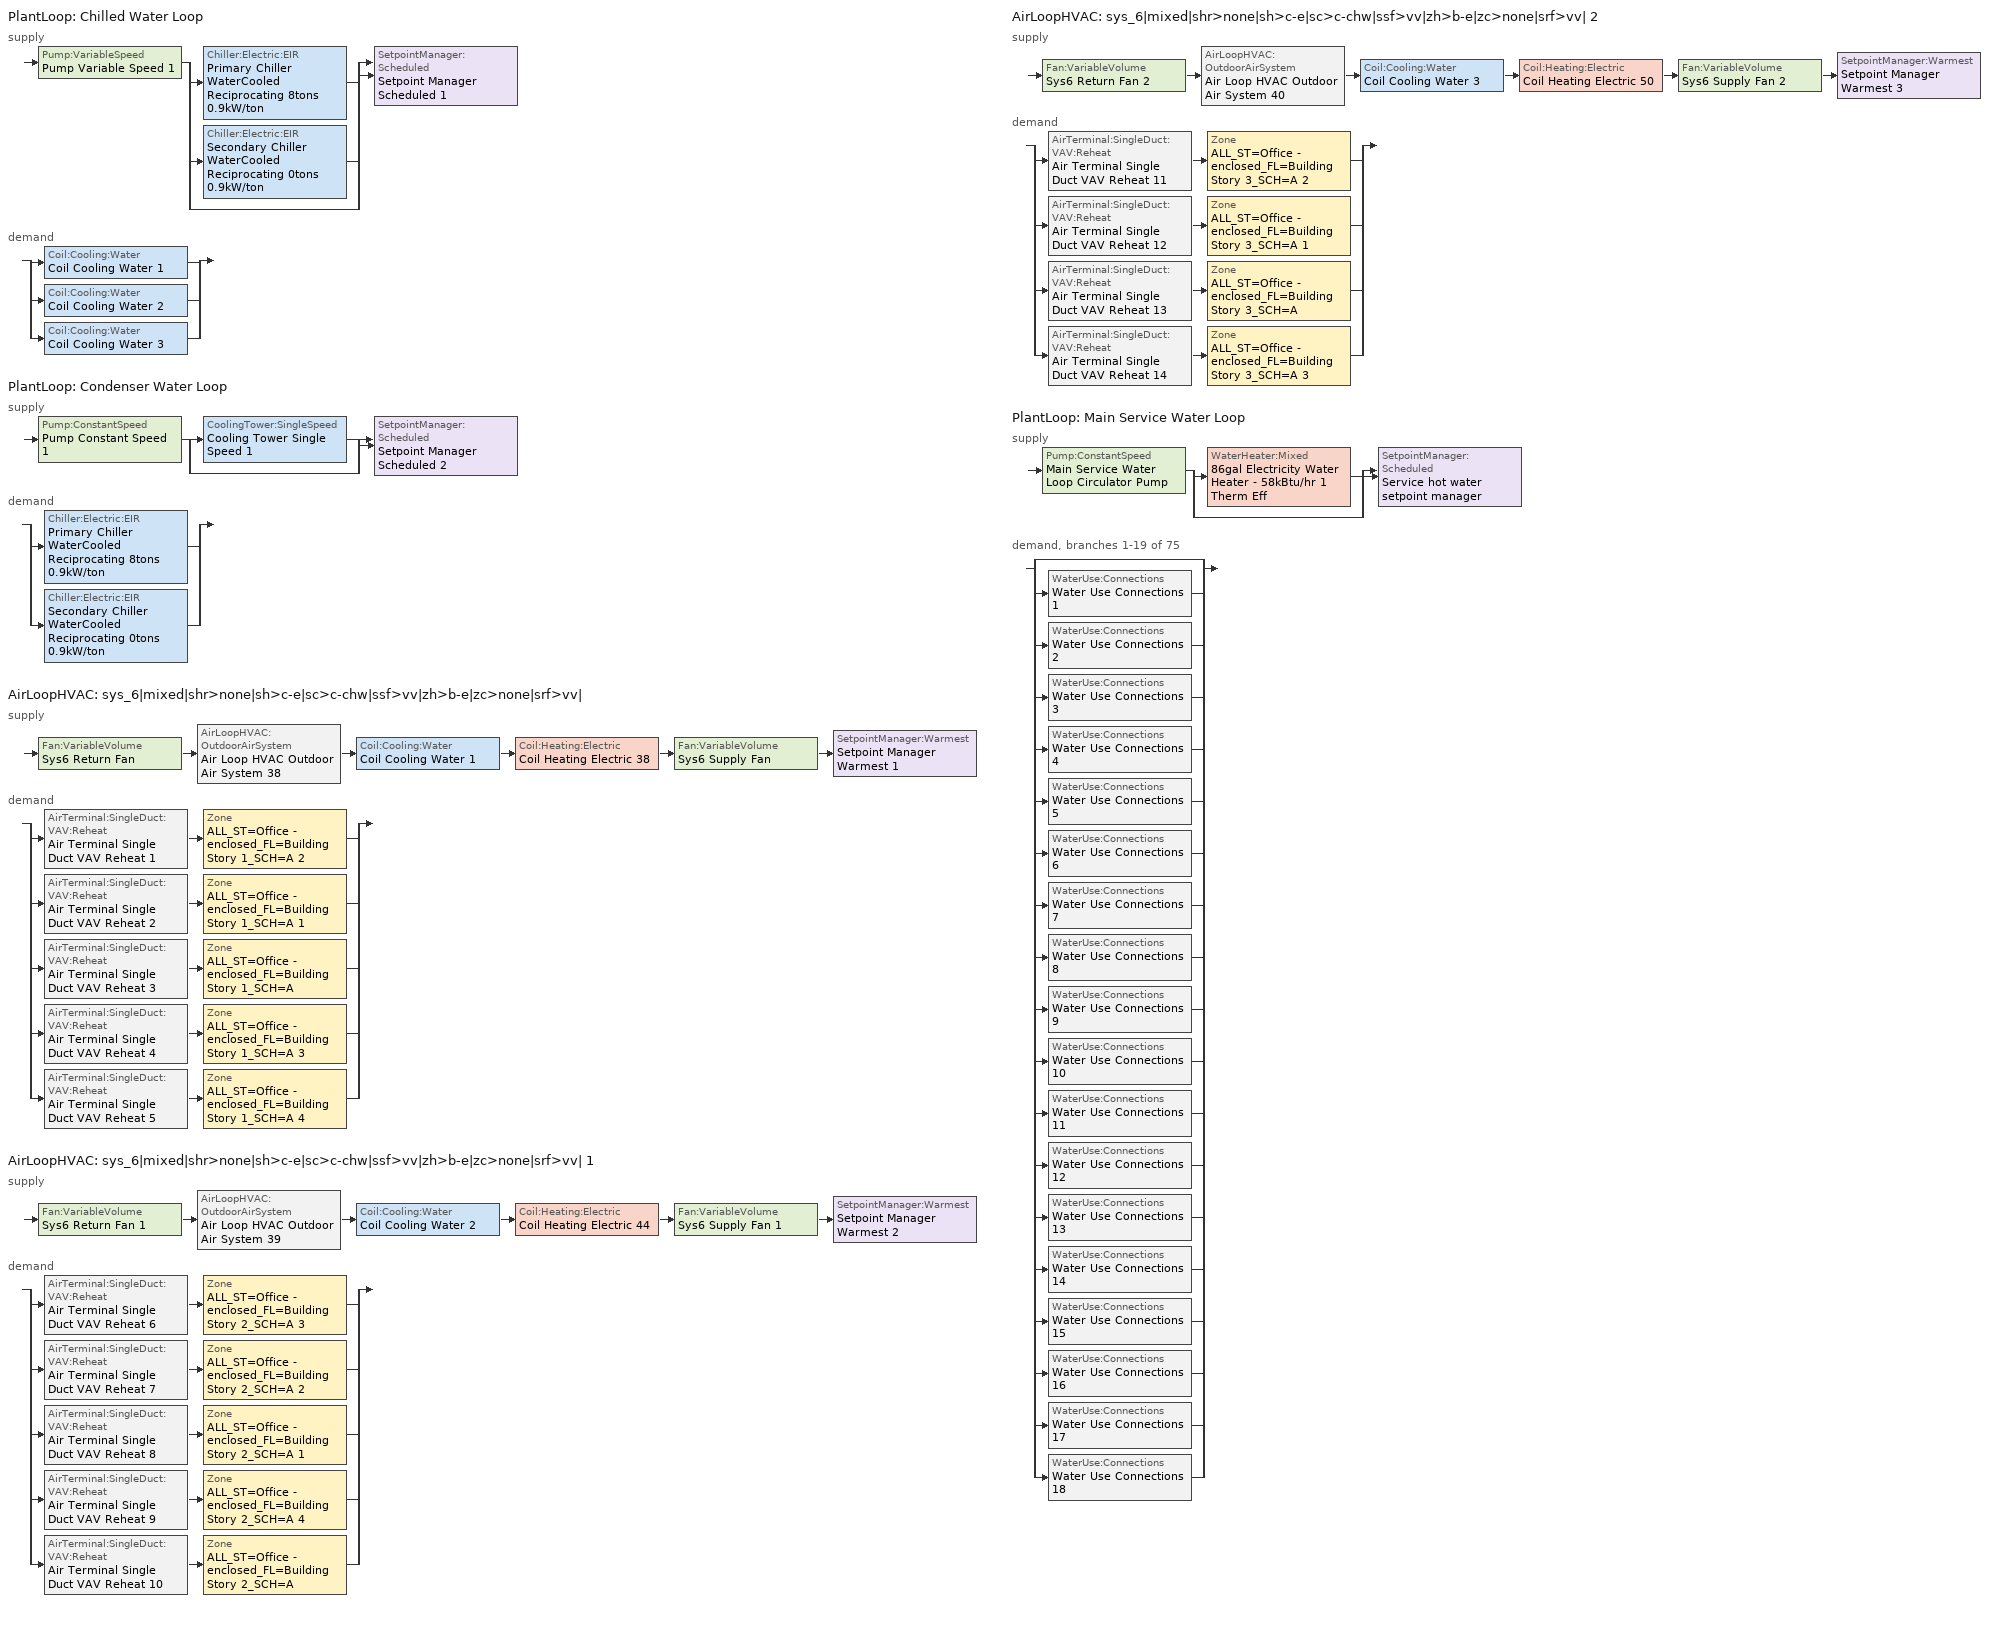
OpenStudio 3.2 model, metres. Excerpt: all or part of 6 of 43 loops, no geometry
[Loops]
PlantLoop 'Chilled Water Loop'
 supply: Pump:VariableSpeed 'Pump Variable Speed 1' > split
  | Chiller:Electric:EIR 'Primary Chiller WaterCooled Reciprocating 8tons 0.9kW/ton'
  | Chiller:Electric:EIR 'Secondary Chiller WaterCooled Reciprocating 0tons 0.9kW/ton'
  | bypass
  join > SetpointManager:Scheduled 'Setpoint Manager Scheduled 1'
 demand: split
  | Coil:Cooling:Water 'Coil Cooling Water 1'
  | Coil:Cooling:Water 'Coil Cooling Water 2'
  | Coil:Cooling:Water 'Coil Cooling Water 3'
PlantLoop 'Condenser Water Loop'
 supply: Pump:ConstantSpeed 'Pump Constant Speed 1' > split
  | CoolingTower:SingleSpeed 'Cooling Tower Single Speed 1'
  | bypass
  join > SetpointManager:Scheduled 'Setpoint Manager Scheduled 2'
 demand: split
  | Chiller:Electric:EIR 'Primary Chiller WaterCooled Reciprocating 8tons 0.9kW/ton'
  | Chiller:Electric:EIR 'Secondary Chiller WaterCooled Reciprocating 0tons 0.9kW/ton'
AirLoopHVAC 'sys_6|mixed|shr>none|sh>c-e|sc>c-chw|ssf>vv|zh>b-e|zc>none|srf>vv|'
 supply: Fan:VariableVolume 'Sys6 Return Fan' > AirLoopHVAC:OutdoorAirSystem 'Air Loop HVAC Outdoor Air System 38' > Coil:Cooling:Water 'Coil Cooling Water 1' > Coil:Heating:Electric 'Coil Heating Electric 38' > Fan:VariableVolume 'Sys6 Supply Fan' > SetpointManager:Warmest 'Setpoint Manager Warmest 1'
 demand: split
  | AirTerminal:SingleDuct:VAV:Reheat 'Air Terminal Single Duct VAV Reheat 1' > Zone 'ALL_ST=Office - enclosed_FL=Building Story 1_SCH=A 2'
  | AirTerminal:SingleDuct:VAV:Reheat 'Air Terminal Single Duct VAV Reheat 2' > Zone 'ALL_ST=Office - enclosed_FL=Building Story 1_SCH=A 1'
  | AirTerminal:SingleDuct:VAV:Reheat 'Air Terminal Single Duct VAV Reheat 3' > Zone 'ALL_ST=Office - enclosed_FL=Building Story 1_SCH=A'
  | AirTerminal:SingleDuct:VAV:Reheat 'Air Terminal Single Duct VAV Reheat 4' > Zone 'ALL_ST=Office - enclosed_FL=Building Story 1_SCH=A 3'
  | AirTerminal:SingleDuct:VAV:Reheat 'Air Terminal Single Duct VAV Reheat 5' > Zone 'ALL_ST=Office - enclosed_FL=Building Story 1_SCH=A 4'
AirLoopHVAC 'sys_6|mixed|shr>none|sh>c-e|sc>c-chw|ssf>vv|zh>b-e|zc>none|srf>vv| 1'
 supply: Fan:VariableVolume 'Sys6 Return Fan 1' > AirLoopHVAC:OutdoorAirSystem 'Air Loop HVAC Outdoor Air System 39' > Coil:Cooling:Water 'Coil Cooling Water 2' > Coil:Heating:Electric 'Coil Heating Electric 44' > Fan:VariableVolume 'Sys6 Supply Fan 1' > SetpointManager:Warmest 'Setpoint Manager Warmest 2'
 demand: split
  | AirTerminal:SingleDuct:VAV:Reheat 'Air Terminal Single Duct VAV Reheat 6' > Zone 'ALL_ST=Office - enclosed_FL=Building Story 2_SCH=A 3'
  | AirTerminal:SingleDuct:VAV:Reheat 'Air Terminal Single Duct VAV Reheat 7' > Zone 'ALL_ST=Office - enclosed_FL=Building Story 2_SCH=A 2'
  | AirTerminal:SingleDuct:VAV:Reheat 'Air Terminal Single Duct VAV Reheat 8' > Zone 'ALL_ST=Office - enclosed_FL=Building Story 2_SCH=A 1'
  | AirTerminal:SingleDuct:VAV:Reheat 'Air Terminal Single Duct VAV Reheat 9' > Zone 'ALL_ST=Office - enclosed_FL=Building Story 2_SCH=A 4'
  | AirTerminal:SingleDuct:VAV:Reheat 'Air Terminal Single Duct VAV Reheat 10' > Zone 'ALL_ST=Office - enclosed_FL=Building Story 2_SCH=A'
AirLoopHVAC 'sys_6|mixed|shr>none|sh>c-e|sc>c-chw|ssf>vv|zh>b-e|zc>none|srf>vv| 2'
 supply: Fan:VariableVolume 'Sys6 Return Fan 2' > AirLoopHVAC:OutdoorAirSystem 'Air Loop HVAC Outdoor Air System 40' > Coil:Cooling:Water 'Coil Cooling Water 3' > Coil:Heating:Electric 'Coil Heating Electric 50' > Fan:VariableVolume 'Sys6 Supply Fan 2' > SetpointManager:Warmest 'Setpoint Manager Warmest 3'
 demand: split
  | AirTerminal:SingleDuct:VAV:Reheat 'Air Terminal Single Duct VAV Reheat 11' > Zone 'ALL_ST=Office - enclosed_FL=Building Story 3_SCH=A 2'
  | AirTerminal:SingleDuct:VAV:Reheat 'Air Terminal Single Duct VAV Reheat 12' > Zone 'ALL_ST=Office - enclosed_FL=Building Story 3_SCH=A 1'
  | AirTerminal:SingleDuct:VAV:Reheat 'Air Terminal Single Duct VAV Reheat 13' > Zone 'ALL_ST=Office - enclosed_FL=Building Story 3_SCH=A'
  | AirTerminal:SingleDuct:VAV:Reheat 'Air Terminal Single Duct VAV Reheat 14' > Zone 'ALL_ST=Office - enclosed_FL=Building Story 3_SCH=A 3'
PlantLoop 'Main Service Water Loop'
 supply: Pump:ConstantSpeed 'Main Service Water Loop Circulator Pump' > split
  | WaterHeater:Mixed '86gal Electricity Water Heater - 58kBtu/hr 1 Therm Eff'
  | bypass
  join > SetpointManager:Scheduled 'Service hot water setpoint manager'
 demand, branches 1-19 of 75: split
  | bypass
  | WaterUse:Connections 'Water Use Connections 1'
  | WaterUse:Connections 'Water Use Connections 2'
  | WaterUse:Connections 'Water Use Connections 3'
  | WaterUse:Connections 'Water Use Connections 4'
  | WaterUse:Connections 'Water Use Connections 5'
  | WaterUse:Connections 'Water Use Connections 6'
  | WaterUse:Connections 'Water Use Connections 7'
  | WaterUse:Connections 'Water Use Connections 8'
  | WaterUse:Connections 'Water Use Connections 9'
  | WaterUse:Connections 'Water Use Connections 10'
  | WaterUse:Connections 'Water Use Connections 11'
  | WaterUse:Connections 'Water Use Connections 12'
  | WaterUse:Connections 'Water Use Connections 13'
  | WaterUse:Connections 'Water Use Connections 14'
  | WaterUse:Connections 'Water Use Connections 15'
  | WaterUse:Connections 'Water Use Connections 16'
  | WaterUse:Connections 'Water Use Connections 17'
  | WaterUse:Connections 'Water Use Connections 18'
[Sizing:Zone] Zone Cooling Design Supply Air Temperature Input Method=TemperatureDifference; Zone Cooling Design Supply Air Temperature {C}=14; Zone Cooling Design Supply Air Temperature Difference {deltaC}=11; Zone Heating Design Supply Air Temperature Input Method=TemperatureDifference; Zone Heating Design Supply Air Temperature {C}=40; Zone Heating Design Supply Air Temperature Difference {deltaC}=21; Zone Cooling Design Supply Air Humidity Ratio {kg-H2O/kg-air}=0.0085; Zone Heating Design Supply Air Humidity Ratio {kg-H2O/kg-air}=0.008; Zone Heating Sizing Factor=1.3; Zone Cooling Sizing Factor=1.1; Cooling Design Air Flow Method=DesignDay; Heating Design Air Flow Method=DesignDay; Account for Dedicated Outdoor Air System=No; Dedicated Outdoor Air System Control Strategy=NeutralSupplyAir; Dedicated Outdoor Air Low Setpoint Temperature for Design {C}=autosize; Dedicated Outdoor Air High Setpoint Temperature for Design {C}=autosize
ALL_ST=Office - enclosed_FL=Building Story 1_SCH=A; ALL_ST=Office - enclosed_FL=Building Story 1_SCH=A 1; ALL_ST=Office - enclosed_FL=Building Story 2_SCH=A; ALL_ST=Office - enclosed_FL=Building Story 1_SCH=A 2; ALL_ST=Office - enclosed_FL=Building Story 3_SCH=A; ALL_ST=Office - enclosed_FL=Building Story 3_SCH=A 1; ALL_ST=Office - enclosed_FL=Building Story 2_SCH=A 1; ALL_ST=Office - enclosed_FL=Building Story 3_SCH=A 2; ALL_ST=Office - enclosed_FL=Building Story 1_SCH=A 3; ALL_ST=Office - enclosed_FL=Building Story 1_SCH=A 4; ALL_ST=Office - enclosed_FL=Building Story 2_SCH=A 2; ALL_ST=Office - enclosed_FL=Building Story 2_SCH=A 3; ALL_ST=Office - enclosed_FL=Building Story 3_SCH=A 3; ALL_ST=Office - enclosed_FL=Building Story 2_SCH=A 4
[Zone equipment]
ALL_ST=Office - enclosed_FL=Building Story 1_SCH=A: Air Terminal Single Duct VAV Reheat 3, Zone HVAC Baseboard Convective Electric 99
ALL_ST=Office - enclosed_FL=Building Story 1_SCH=A 1: Air Terminal Single Duct VAV Reheat 2, Zone HVAC Baseboard Convective Electric 98
ALL_ST=Office - enclosed_FL=Building Story 2_SCH=A: Air Terminal Single Duct VAV Reheat 10, Zone HVAC Baseboard Convective Electric 106
ALL_ST=Office - enclosed_FL=Building Story 1_SCH=A 2: Air Terminal Single Duct VAV Reheat 1, Zone HVAC Baseboard Convective Electric 97
ALL_ST=Office - enclosed_FL=Building Story 3_SCH=A: Air Terminal Single Duct VAV Reheat 13, Zone HVAC Baseboard Convective Electric 109
ALL_ST=Office - enclosed_FL=Building Story 3_SCH=A 1: Air Terminal Single Duct VAV Reheat 12, Zone HVAC Baseboard Convective Electric 108
ALL_ST=Office - enclosed_FL=Building Story 2_SCH=A 1: Air Terminal Single Duct VAV Reheat 8, Zone HVAC Baseboard Convective Electric 104
ALL_ST=Office - enclosed_FL=Building Story 3_SCH=A 2: Air Terminal Single Duct VAV Reheat 11, Zone HVAC Baseboard Convective Electric 107
ALL_ST=Office - enclosed_FL=Building Story 1_SCH=A 3: Air Terminal Single Duct VAV Reheat 4, Zone HVAC Baseboard Convective Electric 100
ALL_ST=Office - enclosed_FL=Building Story 1_SCH=A 4: Air Terminal Single Duct VAV Reheat 5, Zone HVAC Baseboard Convective Electric 101
ALL_ST=Office - enclosed_FL=Building Story 2_SCH=A 2: Air Terminal Single Duct VAV Reheat 7, Zone HVAC Baseboard Convective Electric 103
ALL_ST=Office - enclosed_FL=Building Story 2_SCH=A 3: Air Terminal Single Duct VAV Reheat 6, Zone HVAC Baseboard Convective Electric 102
ALL_ST=Office - enclosed_FL=Building Story 3_SCH=A 3: Air Terminal Single Duct VAV Reheat 14, Zone HVAC Baseboard Convective Electric 110
ALL_ST=Office - enclosed_FL=Building Story 2_SCH=A 4: Air Terminal Single Duct VAV Reheat 9, Zone HVAC Baseboard Convective Electric 105
[AirLoopHVAC] Design Supply Air Flow Rate {m3/s}=autosize; Design Return Air Flow Fraction of Supply Air Flow=1
Name | Availability Schedule
sys_6|mixed|shr>none|sh>c-e|sc>c-chw|ssf>vv|zh>b-e|zc>none|srf>vv| | sys_6|mixed|shr>none|sh>c-e|sc>c-chw|ssf>vv|zh>b-e|zc>none|srf>vv| Occ Sch
sys_6|mixed|shr>none|sh>c-e|sc>c-chw|ssf>vv|zh>b-e|zc>none|srf>vv| 1 | sys_6|mixed|shr>none|sh>c-e|sc>c-chw|ssf>vv|zh>b-e|zc>none|srf>vv| 1 Occ Sch
sys_6|mixed|shr>none|sh>c-e|sc>c-chw|ssf>vv|zh>b-e|zc>none|srf>vv| 2 | sys_6|mixed|shr>none|sh>c-e|sc>c-chw|ssf>vv|zh>b-e|zc>none|srf>vv| 2 Occ Sch
[Sizing:System] Type of Load to Size On=Sensible; Design Outdoor Air Flow Rate {m3/s}=Autosize; Central Heating Maximum System Air Flow Ratio=0.3; Preheat Design Temperature {C}=7; Preheat Design Humidity Ratio {kg-H2O/kg-Air}=0.008; Precool Design Temperature {C}=12.8; Precool Design Humidity Ratio {kg-H2O/kg-Air}=0.008; Central Cooling Design Supply Air Temperature {C}=13; Central Heating Design Supply Air Temperature {C}=20; Sizing Option=NonCoincident; 100% Outdoor Air in Cooling=No; 100% Outdoor Air in Heating=No; Central Cooling Design Supply Air Humidity Ratio {kg-H2O/kg-Air}=0.0085; Central Heating Design Supply Air Humidity Ratio {kg-H2O/kg-Air}=0.008; Cooling Design Air Flow Method=DesignDay; Cooling Design Air Flow Rate {m3/s}=0; Heating Design Air Flow Method=DesignDay; Heating Design Air Flow Rate {m3/s}=0; System Outdoor Air Method=ZoneSum; Zone Maximum Outdoor Air Fraction=1; Cooling Supply Air Flow Rate Per Floor Area {m3/s-m2}=0.00996765; Cooling Fraction of Autosized Cooling Supply Air Flow Rate=1; Cooling Supply Air Flow Rate Per Unit Cooling Capacity {m3/s-W}=3.94755e-05; Heating Supply Air Flow Rate Per Floor Area {m3/s-m2}=0.00996765; Heating Fraction of Autosized Heating Supply Air Flow Rate=1; Heating Fraction of Autosized Cooling Supply Air Flow Rate=1; Heating Supply Air Flow Rate Per Unit Heating Capacity {m3/s-W}=3.15882e-05; Cooling Design Capacity Method=CoolingDesignCapacity; Cooling Design Capacity {W}=autosize; Cooling Design Capacity Per Floor Area {W/m2}=234.7; Fraction of Autosized Cooling Design Capacity=1; Heating Design Capacity Method=HeatingDesignCapacity; Heating Design Capacity {W}=autosize; Heating Design Capacity Per Floor Area {W/m2}=157; Fraction of Autosized Heating Design Capacity=1; Central Cooling Capacity Control Method=OnOff
sys_6|mixed|shr>none|sh>c-e|sc>c-chw|ssf>vv|zh>b-e|zc>none|srf>vv|; sys_6|mixed|shr>none|sh>c-e|sc>c-chw|ssf>vv|zh>b-e|zc>none|srf>vv| 1; sys_6|mixed|shr>none|sh>c-e|sc>c-chw|ssf>vv|zh>b-e|zc>none|srf>vv| 2
[Coil:Heating:Electric] Availability Schedule=Always On Discrete
Coil Heating Electric 38; Coil Heating Electric 39; Coil Heating Electric 40; Coil Heating Electric 41; Coil Heating Electric 42; Coil Heating Electric 43; Coil Heating Electric 44; Coil Heating Electric 45; Coil Heating Electric 46; Coil Heating Electric 47; Coil Heating Electric 48; Coil Heating Electric 49; Coil Heating Electric 50; Coil Heating Electric 51; Coil Heating Electric 52; Coil Heating Electric 53; Coil Heating Electric 54
[Controller:OutdoorAir] Minimum Outdoor Air Flow Rate {m3/s}=autosize; Maximum Outdoor Air Flow Rate {m3/s}=Autosize; Economizer Control Type=NoEconomizer; Economizer Control Action Type=ModulateFlow; Economizer Maximum Limit Dry-Bulb Temperature {C}=28; Economizer Maximum Limit Enthalpy {J/kg}=64000; Economizer Minimum Limit Dry-Bulb Temperature {C}=-100; Lockout Type=NoLockout; Minimum Limit Type=FixedMinimum; High Humidity Control=No; Heat Recovery Bypass Control Type=BypassWhenWithinEconomizerLimits
Name | Minimum Outdoor Air Schedule | Controller Mechanical Ventilation
Controller Outdoor Air 38 | sys_6|mixed|shr>none|sh>c-e|sc>c-chw|ssf>vv|zh>b-e|zc>none|srf>vv| Occ Sch | Controller Mechanical Ventilation 38
Controller Outdoor Air 39 | sys_6|mixed|shr>none|sh>c-e|sc>c-chw|ssf>vv|zh>b-e|zc>none|srf>vv| 1 Occ Sch | Controller Mechanical Ventilation 39
Controller Outdoor Air 40 | sys_6|mixed|shr>none|sh>c-e|sc>c-chw|ssf>vv|zh>b-e|zc>none|srf>vv| 2 Occ Sch | Controller Mechanical Ventilation 40
[Controller:MechanicalVentilation] Availability Schedule=Always On Discrete; System Outdoor Air Method=ZoneSum
Controller Mechanical Ventilation 38; Controller Mechanical Ventilation 39; Controller Mechanical Ventilation 40
[AirLoopHVAC:OutdoorAirSystem]
Name | Controller
Air Loop HVAC Outdoor Air System 38 | Controller Outdoor Air 38
Air Loop HVAC Outdoor Air System 39 | Controller Outdoor Air 39
Air Loop HVAC Outdoor Air System 40 | Controller Outdoor Air 40
[ZoneHVAC:Baseboard:Convective:Electric] Availability Schedule=Always On Discrete; Nominal Capacity {W}=autosize; Efficiency=1
Zone HVAC Baseboard Convective Electric 97; Zone HVAC Baseboard Convective Electric 98; Zone HVAC Baseboard Convective Electric 99; Zone HVAC Baseboard Convective Electric 100; Zone HVAC Baseboard Convective Electric 101; Zone HVAC Baseboard Convective Electric 102; Zone HVAC Baseboard Convective Electric 103; Zone HVAC Baseboard Convective Electric 104; Zone HVAC Baseboard Convective Electric 105; Zone HVAC Baseboard Convective Electric 106; Zone HVAC Baseboard Convective Electric 107; Zone HVAC Baseboard Convective Electric 108; Zone HVAC Baseboard Convective Electric 109; Zone HVAC Baseboard Convective Electric 110
[PlantLoop] Glycol Concentration=0; Plant Loop Volume {m3}=Autocalculate; Load Distribution Scheme=Optimal
Name | Maximum Loop Temperature {C} | Minimum Loop Temperature {C}
Chilled Water Loop; Condenser Water Loop
Main Service Water Loop | 60 | 10
[Sizing:Plant] Sizing Option=NonCoincident; Zone Timesteps in Averaging Window=1; Coincident Sizing Factor Mode=None
Name | Loop Type | Design Loop Exit Temperature {C} | Loop Design Temperature Difference {deltaC}
Chilled Water Loop | Cooling | 7 | 6
Condenser Water Loop | Condenser | 29 | 6
Main Service Water Loop | Heating | 60 | 5
[Pump:VariableSpeed]
Pump Variable Speed 1: Motor Efficiency=0.855; Pump Control Type=Intermittent; Skin Loss Radiative Fraction=0.5; Design Power Sizing Method=PowerPerFlowPerPressure; Design Electric Power per Unit Flow Rate {W/(m3/s)}=348701.1; Design Shaft Power per Unit Flow Rate per Unit Head {W-s/m3-Pa}=1.28205; Design Minimum Flow Rate Fraction=0
[Chiller:Electric:EIR] Reference COP {W/W}=3.8; Reference Chilled Water Flow Rate {m3/s}=Autosize; Cooling Capacity Function of Temperature Curve=WaterCooled_Reciprocating_CAPFT_NECB2011; Electric Input to Cooling Output Ratio Function of Temperature Curve=WaterCooled_Reciprocating_EIRFT_NECB2011; Electric Input to Cooling Output Ratio Function of Part Load Ratio Curve=WaterCooled_Reciprocating_EIRFPLR_NECB2011; Minimum Part Load Ratio=0.25; Minimum Unloading Ratio=0.25; Condenser Type=WaterCooled; Chiller Flow Mode=LeavingSetpointModulated; Design Heat Recovery Water Flow Rate {m3/s}=Autosize; Sizing Factor=1; Basin Heater Capacity {W/K}=0; Basin Heater Setpoint Temperature {C}=10; Condenser Heat Recovery Relative Capacity Fraction=1
Name | Reference Capacity {W}
Primary Chiller WaterCooled Reciprocating 8tons 0.9kW/ton | 29679.8
Secondary Chiller WaterCooled Reciprocating 0tons 0.9kW/ton | 0.001
[SetpointManager:Scheduled] Control Variable=Temperature
Name | Schedule
Setpoint Manager Scheduled 1 | CHW Temp
Setpoint Manager Scheduled 2 | CW Temp
Service hot water setpoint manager | Service Water Loop Temp - 140F
[Pump:ConstantSpeed] Rated Flow Rate {m3/s}=autosize; Rated Power Consumption {W}=autosize; Fraction of Motor Inefficiencies to Fluid Stream=0; Pump Control Type=Intermittent; Design Power Sizing Method=PowerPerFlowPerPressure; Design Electric Power per Unit Flow Rate {W/(m3/s)}=348701.1; Design Shaft Power per Unit Flow Rate per Unit Head {W-s/m3-Pa}=1.28205
Name | Rated Pump Head {Pa} | Motor Efficiency
Pump Constant Speed 1 | 179352 | 0.855
Main Service Water Loop Circulator Pump | 72039.3 | 0.7
[CoolingTower:SingleSpeed]
Cooling Tower Single Speed 1: Design Water Flow Rate {m3/s}=autosize; Design Air Flow Rate {m3/s}=autosize; Fan Power at Design Air Flow Rate {W}=562.355; U-Factor Times Area Value at Design Air Flow Rate {W/K}=autosize; Air Flow Rate in Free Convection Regime {m3/s}=autosize; U-Factor Times Area Value at Free Convection Air Flow Rate {W/K}=autosize; Performance Input Method=UFactorTimesAreaAndDesignWaterFlowRate; Free Convection Capacity {W}=0; Basin Heater Capacity {W/K}=0; Evaporation Loss Mode=LossFactor; Evaporation Loss Factor {percent/K}=0.2; Drift Loss Percent {percent}=0.008; Blowdown Calculation Mode=ConcentrationRatio; Blowdown Concentration Ratio=3; Capacity Control=FanCycling; Number of Cells=1; Cell Control=MinimalCell; Cell Minimum  Water Flow Rate Fraction=0.33; Cell Maximum Water Flow Rate Fraction=2.5; Sizing Factor=1; Free Convection Air Flow Rate Sizing Factor=0.1; Free Convection U-Factor Times Area Value Sizing Factor=0.1; Heat Rejection Capacity and Nominal Capacity Sizing Ratio=1.25; Free Convection Nominal Capacity Sizing Factor=0.1; Design Inlet Air Dry-Bulb Temperature {C}=35; Design Inlet Air Wet-Bulb Temperature {C}=24; Design Approach Temperature {deltaC}=5; Design Range Temperature {deltaC}=6
[Fan:VariableVolume] Availability Schedule=Always On Discrete; Maximum Flow Rate {m3/s}=Autosize; Fan Power Minimum Flow Rate Input Method=Fraction; Fan Power Minimum Flow Fraction=0.68; Fan Power Minimum Air Flow Rate {m3/s}=0; Motor In Airstream Fraction=1; Fan Power Coefficient 1=-2.4176; Fan Power Coefficient 2=9.5874; Fan Power Coefficient 3=-11.559; Fan Power Coefficient 4=5.4009; Fan Power Coefficient 5=0
Name | Fan Total Efficiency | Pressure Rise {Pa} | Motor Efficiency
Sys6 Supply Fan; Sys6 Supply Fan 1; Sys6 Supply Fan 2 | 0.549965 | 1000 | 0.8461
Sys6 Return Fan; Sys6 Return Fan 1; Sys6 Return Fan 2 | 0.299975 | 250 | 0.4615
[Coil:Cooling:Water] Availability Schedule=Always On Discrete
Coil Cooling Water 1; Coil Cooling Water 2; Coil Cooling Water 3
[Controller:WaterCoil] Action=Reverse; Minimum Actuated Flow {m3/s}=0
Name | Water Coil
Controller Water Coil 1 | Coil Cooling Water 1
Controller Water Coil 2 | Coil Cooling Water 2
Controller Water Coil 3 | Coil Cooling Water 3
[SetpointManager:Warmest] Control Variable=Temperature; Minimum Setpoint Temperature {C}=13; Maximum Setpoint Temperature {C}=43; Strategy=MaximumTemperature
Setpoint Manager Warmest 1; Setpoint Manager Warmest 2; Setpoint Manager Warmest 3
[AirTerminal:SingleDuct:VAV:Reheat] Availability Schedule=Always On Discrete; Maximum Air Flow Rate {m3/s}=AutoSize; Zone Minimum Air Flow Input Method=Constant; Constant Minimum Air Flow Fraction=0.3; Maximum Hot Water or Steam Flow Rate {m3/s}=AutoSize; Minimum Hot Water or Steam Flow Rate {m3/s}=0; Convergence Tolerance=0.001; Damper Heating Action=Normal; Maximum Flow per Zone Floor Area During Reheat {m3/s-m2}=AutoSize; Maximum Flow Fraction During Reheat=0.5; Maximum Reheat Air Temperature {C}=43; Control For Outdoor Air=No
Name | Fixed Minimum Air Flow Rate {m3/s} | Reheat Coil
Air Terminal Single Duct VAV Reheat 1 | 0.0334451 | Coil Heating Electric 39
Air Terminal Single Duct VAV Reheat 2 | 0.00836127 | Coil Heating Electric 40
Air Terminal Single Duct VAV Reheat 3 | 0.0208103 | Coil Heating Electric 41
Air Terminal Single Duct VAV Reheat 4 | 0.0897443 | Coil Heating Electric 42
Air Terminal Single Duct VAV Reheat 5 | 0.0221109 | Coil Heating Electric 43
Air Terminal Single Duct VAV Reheat 6 | 0.0130064 | Coil Heating Electric 45
Air Terminal Single Duct VAV Reheat 7 | 0.104051 | Coil Heating Electric 46
Air Terminal Single Duct VAV Reheat 8 | 0.0602012 | Coil Heating Electric 47
Air Terminal Single Duct VAV Reheat 9 | 0.0635457 | Coil Heating Electric 48
Air Terminal Single Duct VAV Reheat 10 | 0.314012 | Coil Heating Electric 49
Air Terminal Single Duct VAV Reheat 11 | 0.00780386 | Coil Heating Electric 51
Air Terminal Single Duct VAV Reheat 12 | 0.0200671 | Coil Heating Electric 52
Air Terminal Single Duct VAV Reheat 13 | 0.564107 | Coil Heating Electric 53
Air Terminal Single Duct VAV Reheat 14 | 0.106653 | Coil Heating Electric 54
[WaterHeater:Mixed]
86gal Electricity Water Heater - 58kBtu/hr 1 Therm Eff: Tank Volume {m3}=0.32496; Setpoint Temperature Schedule=Service Water Loop Temp - 140F; Deadband Temperature Difference {deltaC}=2; Maximum Temperature Limit {C}=60; Heater Control Type=Cycle; Heater Maximum Capacity {W}=16979.2; Heater Fuel Type=Electricity; Heater Thermal Efficiency=1; Off Cycle Parasitic Fuel Consumption Rate {W}=45.7902; Off Cycle Parasitic Fuel Type=Electricity; Off Cycle Parasitic Heat Fraction to Tank=0.8; On Cycle Parasitic Fuel Consumption Rate {W}=45.7902; On Cycle Parasitic Fuel Type=Electricity; On Cycle Parasitic Heat Fraction to Tank=0; Ambient Temperature Indicator=Schedule; Ambient Temperature Schedule=Water Heater Ambient Temp Schedule - 70.0f; Off Cycle Loss Coefficient to Ambient Temperature {W/K}=2.59457; On Cycle Loss Coefficient to Ambient Temperature {W/K}=2.59457; Use Side Effectiveness=1; Source Side Effectiveness=1; Use Side Design Flow Rate {m3/s}=autosize; Source Side Design Flow Rate {m3/s}=autosize; Indirect Water Heating Recovery Time {hr}=1.5; Source Side Flow Control Mode=IndirectHeatPrimarySetpoint
[WaterHeater:Sizing]
86gal Electricity Water Heater - 58kBtu/hr 1 Therm Eff: Design Mode=PeakDraw; Time Storage Can Meet Peak Draw {hr}=0.538503; Time for Tank Recovery {hr}=0; Nominal Tank Volume for Autosizing Plant Connections {m3}=1
[WaterUse:Connections] Drain Water Heat Exchanger Type=None; Drain Water Heat Exchanger Destination=Plant
Name | Water Use Equipment Name 1
Water Use Connections 1 | Floor 1 anesthesia Service Water Use 0.01gal/min
Water Use Connections 2 | Floor 1 bio haz Service Water Use 0.0gal/min
Water Use Connections 3 | Floor 1 cafe Service Water Use 0.03gal/min
Water Use Connections 4 | Floor 1 clean Service Water Use 0.0gal/min
Water Use Connections 5 | Floor 1 clean work Service Water Use 0.0gal/min
Water Use Connections 6 | Floor 1 dictation Service Water Use 0.0gal/min
Water Use Connections 7 | Floor 1 dressing room Service Water Use 0.0gal/min
Water Use Connections 8 | Floor 1 humid Service Water Use 0.0gal/min
Water Use Connections 9 | Floor 1 it room Service Water Use 0.0gal/min
Water Use Connections 10 | Floor 1 lounge Service Water Use 0.02gal/min
Water Use Connections 11 | Floor 1 med gas Service Water Use 0.0gal/min
Water Use Connections 12 | Floor 1 mri control room Service Water Use 0.01gal/min
Water Use Connections 13 | Floor 1 mri room Service Water Use 0.02gal/min
Water Use Connections 14 | Floor 1 nourishment Service Water Use 0.0gal/min
Water Use Connections 15 | Floor 1 nurse janitor Service Water Use 0.0gal/min
Water Use Connections 16 | Floor 1 nurse station Service Water Use 0.0gal/min
Water Use Connections 17 | Floor 1 office Service Water Use 0.02gal/min
Water Use Connections 18 | Floor 1 operating room 1 Service Water Use 0.05gal/min
[WaterUse:Equipment:Definition]
Name | Peak Flow Rate {m3/s} | Target Temperature Schedule | Sensible Fraction Schedule | Latent Fraction Schedule
Floor 1 anesthesia Service Water Use Def 0.01gal/min | 8.10126e-07 | Schedule Ruleset 5 | Schedule Ruleset 3 | Schedule Ruleset 4
Floor 1 bio haz Service Water Use Def 0.0gal/min | 8.4013e-08 | Schedule Ruleset 8 | Schedule Ruleset 6 | Schedule Ruleset 7
Floor 1 cafe Service Water Use Def 0.03gal/min | 1.88703e-06 | Schedule Ruleset 11 | Schedule Ruleset 9 | Schedule Ruleset 10
Floor 1 clean Service Water Use Def 0.0gal/min | 1.89214e-07 | Schedule Ruleset 14 | Schedule Ruleset 12 | Schedule Ruleset 13
Floor 1 clean work Service Water Use Def 0.0gal/min | 2.4778e-07 | Schedule Ruleset 17 | Schedule Ruleset 15 | Schedule Ruleset 16
Floor 1 dictation Service Water Use Def 0.0gal/min | 2.83359e-07 | Schedule Ruleset 20 | Schedule Ruleset 18 | Schedule Ruleset 19
Floor 1 dressing room Service Water Use Def 0.0gal/min | 1.012e-07 | Schedule Ruleset 23 | Schedule Ruleset 21 | Schedule Ruleset 22
Floor 1 humid Service Water Use Def 0.0gal/min | 1.2144e-07 | Schedule Ruleset 26 | Schedule Ruleset 24 | Schedule Ruleset 25
Floor 1 it room Service Water Use Def 0.0gal/min | 2.51875e-07 | Schedule Ruleset 29 | Schedule Ruleset 27 | Schedule Ruleset 28
Floor 1 lounge Service Water Use Def 0.02gal/min | 1.08006e-06 | Schedule Ruleset 32 | Schedule Ruleset 30 | Schedule Ruleset 31
Floor 1 med gas Service Water Use Def 0.0gal/min | 8.4013e-08 | Schedule Ruleset 35 | Schedule Ruleset 33 | Schedule Ruleset 34
Floor 1 mri control room Service Water Use Def 0.01gal/min | 3.77812e-07 | Schedule Ruleset 38 | Schedule Ruleset 36 | Schedule Ruleset 37
Floor 1 mri room Service Water Use Def 0.02gal/min | 9.89509e-07 | Schedule Ruleset 41 | Schedule Ruleset 39 | Schedule Ruleset 40
Floor 1 nourishment Service Water Use Def 0.0gal/min | 2.05315e-07 | Schedule Ruleset 44 | Schedule Ruleset 42 | Schedule Ruleset 43
Floor 1 nurse janitor Service Water Use Def 0.0gal/min | 8.10125e-08 | Schedule Ruleset 47 | Schedule Ruleset 45 | Schedule Ruleset 46
Floor 1 nurse station Service Water Use Def 0.0gal/min | 2.94435e-07 | Schedule Ruleset 50 | Schedule Ruleset 48 | Schedule Ruleset 49
Floor 1 office Service Water Use Def 0.02gal/min | 1.08621e-06 | Schedule Ruleset 53 | Schedule Ruleset 51 | Schedule Ruleset 52
Floor 1 operating room 1 Service Water Use Def 0.05gal/min | 3.45054e-06 | Schedule Ruleset 56 | Schedule Ruleset 54 | Schedule Ruleset 55
[WaterUse:Equipment]
Name | Water Use Equipment Definition | Space | Flow Rate Fraction Schedule
Floor 1 anesthesia Service Water Use 0.01gal/min | Floor 1 anesthesia Service Water Use Def 0.01gal/min | Floor 1 Anesthesia | NECB-H-Service Water Heating
Floor 1 bio haz Service Water Use 0.0gal/min | Floor 1 bio haz Service Water Use Def 0.0gal/min | Floor 1 Bio Haz | NECB-E-Service Water Heating
Floor 1 cafe Service Water Use 0.03gal/min | Floor 1 cafe Service Water Use Def 0.03gal/min | Floor 1 Cafe | NECB-B-Service Water Heating
Floor 1 clean Service Water Use 0.0gal/min | Floor 1 clean Service Water Use Def 0.0gal/min | Floor 1 Clean | NECB-C-Service Water Heating
Floor 1 clean work Service Water Use 0.0gal/min | Floor 1 clean work Service Water Use Def 0.0gal/min | Floor 1 Clean Work | NECB-C-Service Water Heating
Floor 1 dictation Service Water Use 0.0gal/min | Floor 1 dictation Service Water Use Def 0.0gal/min | Floor 1 Dictation | NECB-A-Service Water Heating
Floor 1 dressing room Service Water Use 0.0gal/min | Floor 1 dressing room Service Water Use Def 0.0gal/min | Floor 1 Dressing Room | NECB-A-Service Water Heating
Floor 1 humid Service Water Use 0.0gal/min | Floor 1 humid Service Water Use Def 0.0gal/min | Floor 1 Humid | NECB-A-Service Water Heating
Floor 1 it room Service Water Use 0.0gal/min | Floor 1 it room Service Water Use Def 0.0gal/min | Floor 1 IT Room | NECB-A-Service Water Heating
Floor 1 lounge Service Water Use 0.02gal/min | Floor 1 lounge Service Water Use Def 0.02gal/min | Floor 1 Lounge | NECB-B-Service Water Heating
Floor 1 med gas Service Water Use 0.0gal/min | Floor 1 med gas Service Water Use Def 0.0gal/min | Floor 1 Med Gas | NECB-E-Service Water Heating
Floor 1 mri control room Service Water Use 0.01gal/min | Floor 1 mri control room Service Water Use Def 0.01gal/min | Floor 1 MRI Control Room | NECB-H-Service Water Heating
Floor 1 mri room Service Water Use 0.02gal/min | Floor 1 mri room Service Water Use Def 0.02gal/min | Floor 1 MRI Room | NECB-H-Service Water Heating
Floor 1 nourishment Service Water Use 0.0gal/min | Floor 1 nourishment Service Water Use Def 0.0gal/min | Floor 1 Nourishment | NECB-H-Service Water Heating
Floor 1 nurse janitor Service Water Use 0.0gal/min | Floor 1 nurse janitor Service Water Use Def 0.0gal/min | Floor 1 Nurse Janitor | NECB-E-Service Water Heating
Floor 1 nurse station Service Water Use 0.0gal/min | Floor 1 nurse station Service Water Use Def 0.0gal/min | Floor 1 Nurse Station | NECB-H-Service Water Heating
Floor 1 office Service Water Use 0.02gal/min | Floor 1 office Service Water Use Def 0.02gal/min | Floor 1 Office | NECB-A-Service Water Heating
Floor 1 operating room 1 Service Water Use 0.05gal/min | Floor 1 operating room 1 Service Water Use Def 0.05gal/min | Floor 1 Operating Room 1 | NECB-H-Service Water Heating
[Schedule:Ruleset]
CHW Temp: Default Day Schedule=Schedule Day 3
CW Temp: Default Day Schedule=Schedule Day 4
Service Water Loop Temp - 140F: Default Day Schedule=Service Water Loop Temp - 140F Default
Water Heater Ambient Temp Schedule - 70.0f: Default Day Schedule=Water Heater Ambient Temp Schedule - 70.0f Default
Schedule Ruleset 3: Default Day Schedule=Schedule Day 7
Schedule Ruleset 4: Default Day Schedule=Schedule Day 8
Schedule Ruleset 5: Default Day Schedule=Schedule Day 9
NECB-H-Service Water Heating: Default Day Schedule=NECB-H-Service Water Heating Default
Schedule Ruleset 6: Default Day Schedule=Schedule Day 10
Schedule Ruleset 7: Default Day Schedule=Schedule Day 11
Schedule Ruleset 8: Default Day Schedule=Schedule Day 12
NECB-E-Service Water Heating: Default Day Schedule=NECB-E-Service Water Heating Default
Schedule Ruleset 9: Default Day Schedule=Schedule Day 13
Schedule Ruleset 10: Default Day Schedule=Schedule Day 14
Schedule Ruleset 11: Default Day Schedule=Schedule Day 15
NECB-B-Service Water Heating: Default Day Schedule=NECB-B-Service Water Heating Default
Schedule Ruleset 12: Default Day Schedule=Schedule Day 16
Schedule Ruleset 13: Default Day Schedule=Schedule Day 17
Schedule Ruleset 14: Default Day Schedule=Schedule Day 18
NECB-C-Service Water Heating: Default Day Schedule=NECB-C-Service Water Heating Default
Schedule Ruleset 15: Default Day Schedule=Schedule Day 19
Schedule Ruleset 16: Default Day Schedule=Schedule Day 20
Schedule Ruleset 17: Default Day Schedule=Schedule Day 21
Schedule Ruleset 18: Default Day Schedule=Schedule Day 22
Schedule Ruleset 19: Default Day Schedule=Schedule Day 23
Schedule Ruleset 20: Default Day Schedule=Schedule Day 24
NECB-A-Service Water Heating: Default Day Schedule=NECB-A-Service Water Heating Default
Schedule Ruleset 21: Default Day Schedule=Schedule Day 25
Schedule Ruleset 22: Default Day Schedule=Schedule Day 26
Schedule Ruleset 23: Default Day Schedule=Schedule Day 27
Schedule Ruleset 24: Default Day Schedule=Schedule Day 28
Schedule Ruleset 25: Default Day Schedule=Schedule Day 29
Schedule Ruleset 26: Default Day Schedule=Schedule Day 30
Schedule Ruleset 27: Default Day Schedule=Schedule Day 31
Schedule Ruleset 28: Default Day Schedule=Schedule Day 32
Schedule Ruleset 29: Default Day Schedule=Schedule Day 33
Schedule Ruleset 30: Default Day Schedule=Schedule Day 34
Schedule Ruleset 31: Default Day Schedule=Schedule Day 35
Schedule Ruleset 32: Default Day Schedule=Schedule Day 36
Schedule Ruleset 33: Default Day Schedule=Schedule Day 37
Schedule Ruleset 34: Default Day Schedule=Schedule Day 38
Schedule Ruleset 35: Default Day Schedule=Schedule Day 39
Schedule Ruleset 36: Default Day Schedule=Schedule Day 40
Schedule Ruleset 37: Default Day Schedule=Schedule Day 41
Schedule Ruleset 38: Default Day Schedule=Schedule Day 42
Schedule Ruleset 39: Default Day Schedule=Schedule Day 43
Schedule Ruleset 40: Default Day Schedule=Schedule Day 44
Schedule Ruleset 41: Default Day Schedule=Schedule Day 45
Schedule Ruleset 42: Default Day Schedule=Schedule Day 46
Schedule Ruleset 43: Default Day Schedule=Schedule Day 47
Schedule Ruleset 44: Default Day Schedule=Schedule Day 48
Schedule Ruleset 45: Default Day Schedule=Schedule Day 49
Schedule Ruleset 46: Default Day Schedule=Schedule Day 50
Schedule Ruleset 47: Default Day Schedule=Schedule Day 51
Schedule Ruleset 48: Default Day Schedule=Schedule Day 52
Schedule Ruleset 49: Default Day Schedule=Schedule Day 53
Schedule Ruleset 50: Default Day Schedule=Schedule Day 54
Schedule Ruleset 51: Default Day Schedule=Schedule Day 55
Schedule Ruleset 52: Default Day Schedule=Schedule Day 56
Schedule Ruleset 53: Default Day Schedule=Schedule Day 57
Schedule Ruleset 54: Default Day Schedule=Schedule Day 58
Schedule Ruleset 55: Default Day Schedule=Schedule Day 59
Schedule Ruleset 56: Default Day Schedule=Schedule Day 60
sys_6|mixed|shr>none|sh>c-e|sc>c-chw|ssf>vv|zh>b-e|zc>none|srf>vv| Occ Sch: Default Day Schedule=sys_6|mixed|shr>none|sh>c-e|sc>c-chw|ssf>vv|zh>b-e|zc>none|srf>vv| Occ Sch Default; Summer Design Day Schedule=sys_6|mixed|shr>none|sh>c-e|sc>c-chw|ssf>vv|zh>b-e|zc>none|srf>vv| Occ Sch Summer Design Day; Winter Design Day Schedule=sys_6|mixed|shr>none|sh>c-e|sc>c-chw|ssf>vv|zh>b-e|zc>none|srf>vv| Occ Sch Winter Design Day
sys_6|mixed|shr>none|sh>c-e|sc>c-chw|ssf>vv|zh>b-e|zc>none|srf>vv| 1 Occ Sch: Default Day Schedule=sys_6|mixed|shr>none|sh>c-e|sc>c-chw|ssf>vv|zh>b-e|zc>none|srf>vv| 1 Occ Sch Default; Summer Design Day Schedule=sys_6|mixed|shr>none|sh>c-e|sc>c-chw|ssf>vv|zh>b-e|zc>none|srf>vv| 1 Occ Sch Summer Design Day; Winter Design Day Schedule=sys_6|mixed|shr>none|sh>c-e|sc>c-chw|ssf>vv|zh>b-e|zc>none|srf>vv| 1 Occ Sch Winter Design Day
sys_6|mixed|shr>none|sh>c-e|sc>c-chw|ssf>vv|zh>b-e|zc>none|srf>vv| 2 Occ Sch: Default Day Schedule=sys_6|mixed|shr>none|sh>c-e|sc>c-chw|ssf>vv|zh>b-e|zc>none|srf>vv| 2 Occ Sch Default; Summer Design Day Schedule=sys_6|mixed|shr>none|sh>c-e|sc>c-chw|ssf>vv|zh>b-e|zc>none|srf>vv| 2 Occ Sch Summer Design Day; Winter Design Day Schedule=sys_6|mixed|shr>none|sh>c-e|sc>c-chw|ssf>vv|zh>b-e|zc>none|srf>vv| 2 Occ Sch Winter Design Day
[Schedule:Day]
Schedule Day 3; wkdCHW Temp 1; satCHW Temp 1; sunCHW Temp 1: 1, 0, 7, 2, 0, 7, 3, 0, 7, 4, 0, 7, 5, 0, 7, 6, 0, 7, 7, 0, 7, 8, 0, 7, 9, 0, 7, 10, 0, 7, 11, 0, 7, 12, 0, 7, 13, 0, 7, 14, 0, 7, 15, 0, 7, 16, 0, 7, 17, 0, 7, 18, 0, 7, 19, 0, 7, 20, 0, 7, 21, 0, 7, 22, 0, 7, 23, 0, 7, 24, 0, 7
Schedule Day 4; wkdCW Temp 1; satCW Temp 1; sunCW Temp 1: 1, 0, 29, 2, 0, 29, 3, 0, 29, 4, 0, 29, 5, 0, 29, 6, 0, 29, 7, 0, 29, 8, 0, 29, 9, 0, 29, 10, 0, 29, 11, 0, 29, 12, 0, 29, 13, 0, 29, 14, 0, 29, 15, 0, 29, 16, 0, 29, 17, 0, 29, 18, 0, 29, 19, 0, 29, 20, 0, 29, 21, 0, 29, 22, 0, 29, 23, 0, 29, 24, 0, 29
Service Water Loop Temp - 140F Default; Schedule Day 9; Schedule Day 12; Schedule Day 15; Schedule Day 18; Schedule Day 21; Schedule Day 24; Schedule Day 27; Schedule Day 30; Schedule Day 33; Schedule Day 36; Schedule Day 39; Schedule Day 42; Schedule Day 45; Schedule Day 48; Schedule Day 51; Schedule Day 54; Schedule Day 57; Schedule Day 60: 24, 0, 60
Water Heater Ambient Temp Schedule - 70.0f Default: 24, 0, 21.1111
Schedule Day 7; Schedule Day 10; Schedule Day 13; Schedule Day 16; Schedule Day 19; Schedule Day 22; Schedule Day 25; Schedule Day 28; Schedule Day 31; Schedule Day 34; Schedule Day 37; Schedule Day 40; Schedule Day 43; Schedule Day 46; Schedule Day 49; Schedule Day 52; Schedule Day 55; Schedule Day 58: 24, 0, 0.2
Schedule Day 8; Schedule Day 11; NECB-E-Service Water Heating Sun|Hol Day; Schedule Day 14; Schedule Day 17; Schedule Day 20; Schedule Day 23; NECB-A-Service Water Heating Sat Day; NECB-A-Service Water Heating Sun|Hol Day; Schedule Day 26; Schedule Day 29; Schedule Day 32; Schedule Day 35; Schedule Day 38; Schedule Day 41; Schedule Day 44; Schedule Day 47; Schedule Day 50; Schedule Day 53; Schedule Day 56; Schedule Day 59: 24, 0, 0.05
NECB-H-Service Water Heating Default; NECB-H-Service Water Heating Default|Wkdy Day; NECB-H-Service Water Heating Sat Day; NECB-H-Service Water Heating Sun|Hol Day: 24, 0, 0.9
NECB-E-Service Water Heating Default; NECB-E-Service Water Heating Default|Wkdy Day: 8, 0, 0.05, 9, 0, 0.1, 10, 0, 0.4, 12, 0, 0.5, 13, 0, 0.7, 14, 0, 0.9, 15, 0, 0.8, 16, 0, 0.7, 17, 0, 0.8, 18, 0, 0.3, 24, 0, 0.05
NECB-E-Service Water Heating Sat Day: 10, 0, 0.05, 12, 0, 0.2, 13, 0, 0.4, 16, 0, 0.2, 24, 0, 0.05
NECB-B-Service Water Heating Default; NECB-B-Service Water Heating Default|Wkdy Day: 1, 0, 0.6, 2, 0, 0.5, 9, 0, 0.05, 11, 0, 0.7, 12, 0, 0.4, 13, 0, 0.5, 15, 0, 0.6, 16, 0, 0.4, 18, 0, 0.3, 19, 0, 0.4, 20, 0, 0.5, 22, 0, 0.8, 24, 0, 0.9
NECB-B-Service Water Heating Sat Day: 1, 0, 0.7, 2, 0, 0.6, 9, 0, 0.05, 11, 0, 0.7, 12, 0, 0.4, 13, 0, 0.5, 15, 0, 0.6, 16, 0, 0.4, 18, 0, 0.3, 19, 0, 0.4, 20, 0, 0.5, 22, 0, 0.8, 24, 0, 0.9
NECB-B-Service Water Heating Sun|Hol Day: 1, 0, 0.5, 2, 0, 0.6, 9, 0, 0.05, 11, 0, 0.7, 12, 0, 0.4, 13, 0, 0.5, 15, 0, 0.6, 16, 0, 0.4, 18, 0, 0.3, 19, 0, 0.4, 20, 0, 0.5, 22, 0, 0.8, 24, 0, 0.5
NECB-C-Service Water Heating Default; NECB-C-Service Water Heating Default|Wkdy Day: 8, 0, 0.05, 9, 0, 0.1, 10, 0, 0.2, 11, 0, 0.3, 12, 0, 0.4, 16, 0, 0.8, 17, 0, 0.6, 18, 0, 0.4, 19, 0, 0.3, 21, 0, 0.2, 24, 0, 0.05
NECB-C-Service Water Heating Sat Day: 8, 0, 0.05, 9, 0, 0.1, 10, 0, 0.2, 11, 0, 0.3, 12, 0, 0.5, 16, 0, 0.9, 17, 0, 0.7, 18, 0, 0.5, 19, 0, 0.3, 21, 0, 0.2, 24, 0, 0.05
NECB-C-Service Water Heating Sun|Hol Day: 10, 0, 0.05, 11, 0, 0.1, 12, 0, 0.2, 13, 0, 0.4, 15, 0, 0.8, 16, 0, 0.6, 17, 0, 0.4, 18, 0, 0.3, 19, 0, 0.2, 24, 0, 0.05
NECB-A-Service Water Heating Default; NECB-A-Service Water Heating Default|Wkdy Day: 7, 0, 0.05, 8, 0, 0.1, 10, 0, 0.5, 16, 0, 0.9, 17, 0, 0.7, 18, 0, 0.5, 19, 0, 0.3, 22, 0, 0.2, 24, 0, 0.05
sys_6|mixed|shr>none|sh>c-e|sc>c-chw|ssf>vv|zh>b-e|zc>none|srf>vv| Occ Sch Default; sys_6|mixed|shr>none|sh>c-e|sc>c-chw|ssf>vv|zh>b-e|zc>none|srf>vv| 1 Occ Sch Default; sys_6|mixed|shr>none|sh>c-e|sc>c-chw|ssf>vv|zh>b-e|zc>none|srf>vv| 2 Occ Sch Default: 8, 0, 0, 19, 0, 1, 24, 0, 0
sys_6|mixed|shr>none|sh>c-e|sc>c-chw|ssf>vv|zh>b-e|zc>none|srf>vv| Occ Sch Winter Design Day; sys_6|mixed|shr>none|sh>c-e|sc>c-chw|ssf>vv|zh>b-e|zc>none|srf>vv| Occ Sch Summer Design Day; sys_6|mixed|shr>none|sh>c-e|sc>c-chw|ssf>vv|zh>b-e|zc>none|srf>vv| 1 Occ Sch Winter Design Day; sys_6|mixed|shr>none|sh>c-e|sc>c-chw|ssf>vv|zh>b-e|zc>none|srf>vv| 1 Occ Sch Summer Design Day; sys_6|mixed|shr>none|sh>c-e|sc>c-chw|ssf>vv|zh>b-e|zc>none|srf>vv| 2 Occ Sch Winter Design Day; sys_6|mixed|shr>none|sh>c-e|sc>c-chw|ssf>vv|zh>b-e|zc>none|srf>vv| 2 Occ Sch Summer Design Day: 24, 0, 1
sys_6|mixed|shr>none|sh>c-e|sc>c-chw|ssf>vv|zh>b-e|zc>none|srf>vv| Occ Sch Sunday; sys_6|mixed|shr>none|sh>c-e|sc>c-chw|ssf>vv|zh>b-e|zc>none|srf>vv| 1 Occ Sch Sunday; sys_6|mixed|shr>none|sh>c-e|sc>c-chw|ssf>vv|zh>b-e|zc>none|srf>vv| 2 Occ Sch Sunday: 24, 0, 0
[Schedule:Rule] Date Specification Type=DateRange; Start Month=1; Start Day=1; End Month=12; End Day=31
Name | Schedule Ruleset | Rule Order | Day Schedule | Apply Sunday | Apply Monday | Apply Tuesday | Apply Wednesday | Apply Thursday | Apply Friday | Apply Saturday
wkdCHW Temp rule | CHW Temp | 2 | wkdCHW Temp 1 | No | Yes | Yes | Yes | Yes | Yes | No
satCHW Temprule | CHW Temp | 1 | satCHW Temp 1 | No | No | No | No | No | No | Yes
sunCHW Temprule | CHW Temp | 0 | sunCHW Temp 1 | Yes | No | No | No | No | No | No
wkdCW Temp rule | CW Temp | 2 | wkdCW Temp 1 | No | Yes | Yes | Yes | Yes | Yes | No
satCW Temprule | CW Temp | 1 | satCW Temp 1 | No | No | No | No | No | No | Yes
sunCW Temprule | CW Temp | 0 | sunCW Temp 1 | Yes | No | No | No | No | No | No
Schedule Rule 77 | NECB-H-Service Water Heating | 2 | NECB-H-Service Water Heating Default|Wkdy Day |  | Yes | Yes | Yes | Yes | Yes
Schedule Rule 78 | NECB-H-Service Water Heating | 1 | NECB-H-Service Water Heating Sat Day |  |  |  |  |  |  | Yes
Schedule Rule 79 | NECB-H-Service Water Heating | 0 | NECB-H-Service Water Heating Sun|Hol Day | Yes
Schedule Rule 80 | NECB-E-Service Water Heating | 2 | NECB-E-Service Water Heating Default|Wkdy Day |  | Yes | Yes | Yes | Yes | Yes
Schedule Rule 81 | NECB-E-Service Water Heating | 1 | NECB-E-Service Water Heating Sat Day |  |  |  |  |  |  | Yes
Schedule Rule 82 | NECB-E-Service Water Heating | 0 | NECB-E-Service Water Heating Sun|Hol Day | Yes
Schedule Rule 83 | NECB-B-Service Water Heating | 2 | NECB-B-Service Water Heating Default|Wkdy Day |  | Yes | Yes | Yes | Yes | Yes
Schedule Rule 84 | NECB-B-Service Water Heating | 1 | NECB-B-Service Water Heating Sat Day |  |  |  |  |  |  | Yes
Schedule Rule 85 | NECB-B-Service Water Heating | 0 | NECB-B-Service Water Heating Sun|Hol Day | Yes
Schedule Rule 86 | NECB-C-Service Water Heating | 2 | NECB-C-Service Water Heating Default|Wkdy Day |  | Yes | Yes | Yes | Yes | Yes
Schedule Rule 87 | NECB-C-Service Water Heating | 1 | NECB-C-Service Water Heating Sat Day |  |  |  |  |  |  | Yes
Schedule Rule 88 | NECB-C-Service Water Heating | 0 | NECB-C-Service Water Heating Sun|Hol Day | Yes
Schedule Rule 89 | NECB-A-Service Water Heating | 2 | NECB-A-Service Water Heating Default|Wkdy Day |  | Yes | Yes | Yes | Yes | Yes
Schedule Rule 90 | NECB-A-Service Water Heating | 1 | NECB-A-Service Water Heating Sat Day |  |  |  |  |  |  | Yes
Schedule Rule 91 | NECB-A-Service Water Heating | 0 | NECB-A-Service Water Heating Sun|Hol Day | Yes
sys_6|mixed|shr>none|sh>c-e|sc>c-chw|ssf>vv|zh>b-e|zc>none|srf>vv| Occ Sch Sunday Rule | sys_6|mixed|shr>none|sh>c-e|sc>c-chw|ssf>vv|zh>b-e|zc>none|srf>vv| Occ Sch | 0 | sys_6|mixed|shr>none|sh>c-e|sc>c-chw|ssf>vv|zh>b-e|zc>none|srf>vv| Occ Sch Sunday | Yes |  |  |  |  |  | Yes
sys_6|mixed|shr>none|sh>c-e|sc>c-chw|ssf>vv|zh>b-e|zc>none|srf>vv| 1 Occ Sch Sunday Rule | sys_6|mixed|shr>none|sh>c-e|sc>c-chw|ssf>vv|zh>b-e|zc>none|srf>vv| 1 Occ Sch | 0 | sys_6|mixed|shr>none|sh>c-e|sc>c-chw|ssf>vv|zh>b-e|zc>none|srf>vv| 1 Occ Sch Sunday | Yes |  |  |  |  |  | Yes
sys_6|mixed|shr>none|sh>c-e|sc>c-chw|ssf>vv|zh>b-e|zc>none|srf>vv| 2 Occ Sch Sunday Rule | sys_6|mixed|shr>none|sh>c-e|sc>c-chw|ssf>vv|zh>b-e|zc>none|srf>vv| 2 Occ Sch | 0 | sys_6|mixed|shr>none|sh>c-e|sc>c-chw|ssf>vv|zh>b-e|zc>none|srf>vv| 2 Occ Sch Sunday | Yes |  |  |  |  |  | Yes
[Schedule:Constant]
Always On Discrete: Value=1
[Curve:Biquadratic] Minimum Value of x=5; Maximum Value of x=10; Minimum Value of y=24; Maximum Value of y=35
Name | Coefficient1 Constant | Coefficient2 x | Coefficient3 x**2 | Coefficient4 y | Coefficient5 y**2 | Coefficient6 x*y
WaterCooled_Reciprocating_CAPFT_NECB2011 | 1.03031 | 0.0334698 | 0.00023639 | -0.00729587 | -2.3166e-05 | -0.000148943
WaterCooled_Reciprocating_EIRFT_NECB2011 | 0.499699 | -0.0130841 | 0.000266425 | 0.0165925 | 0.000185393 | -0.000375646
[Curve:Quadratic]
WaterCooled_Reciprocating_EIRFPLR_NECB2011: Coefficient1 Constant=0.081441; Coefficient2 x=0.419271; Coefficient3 x**2=0.499396; Minimum Value of x=0; Maximum Value of x=1
